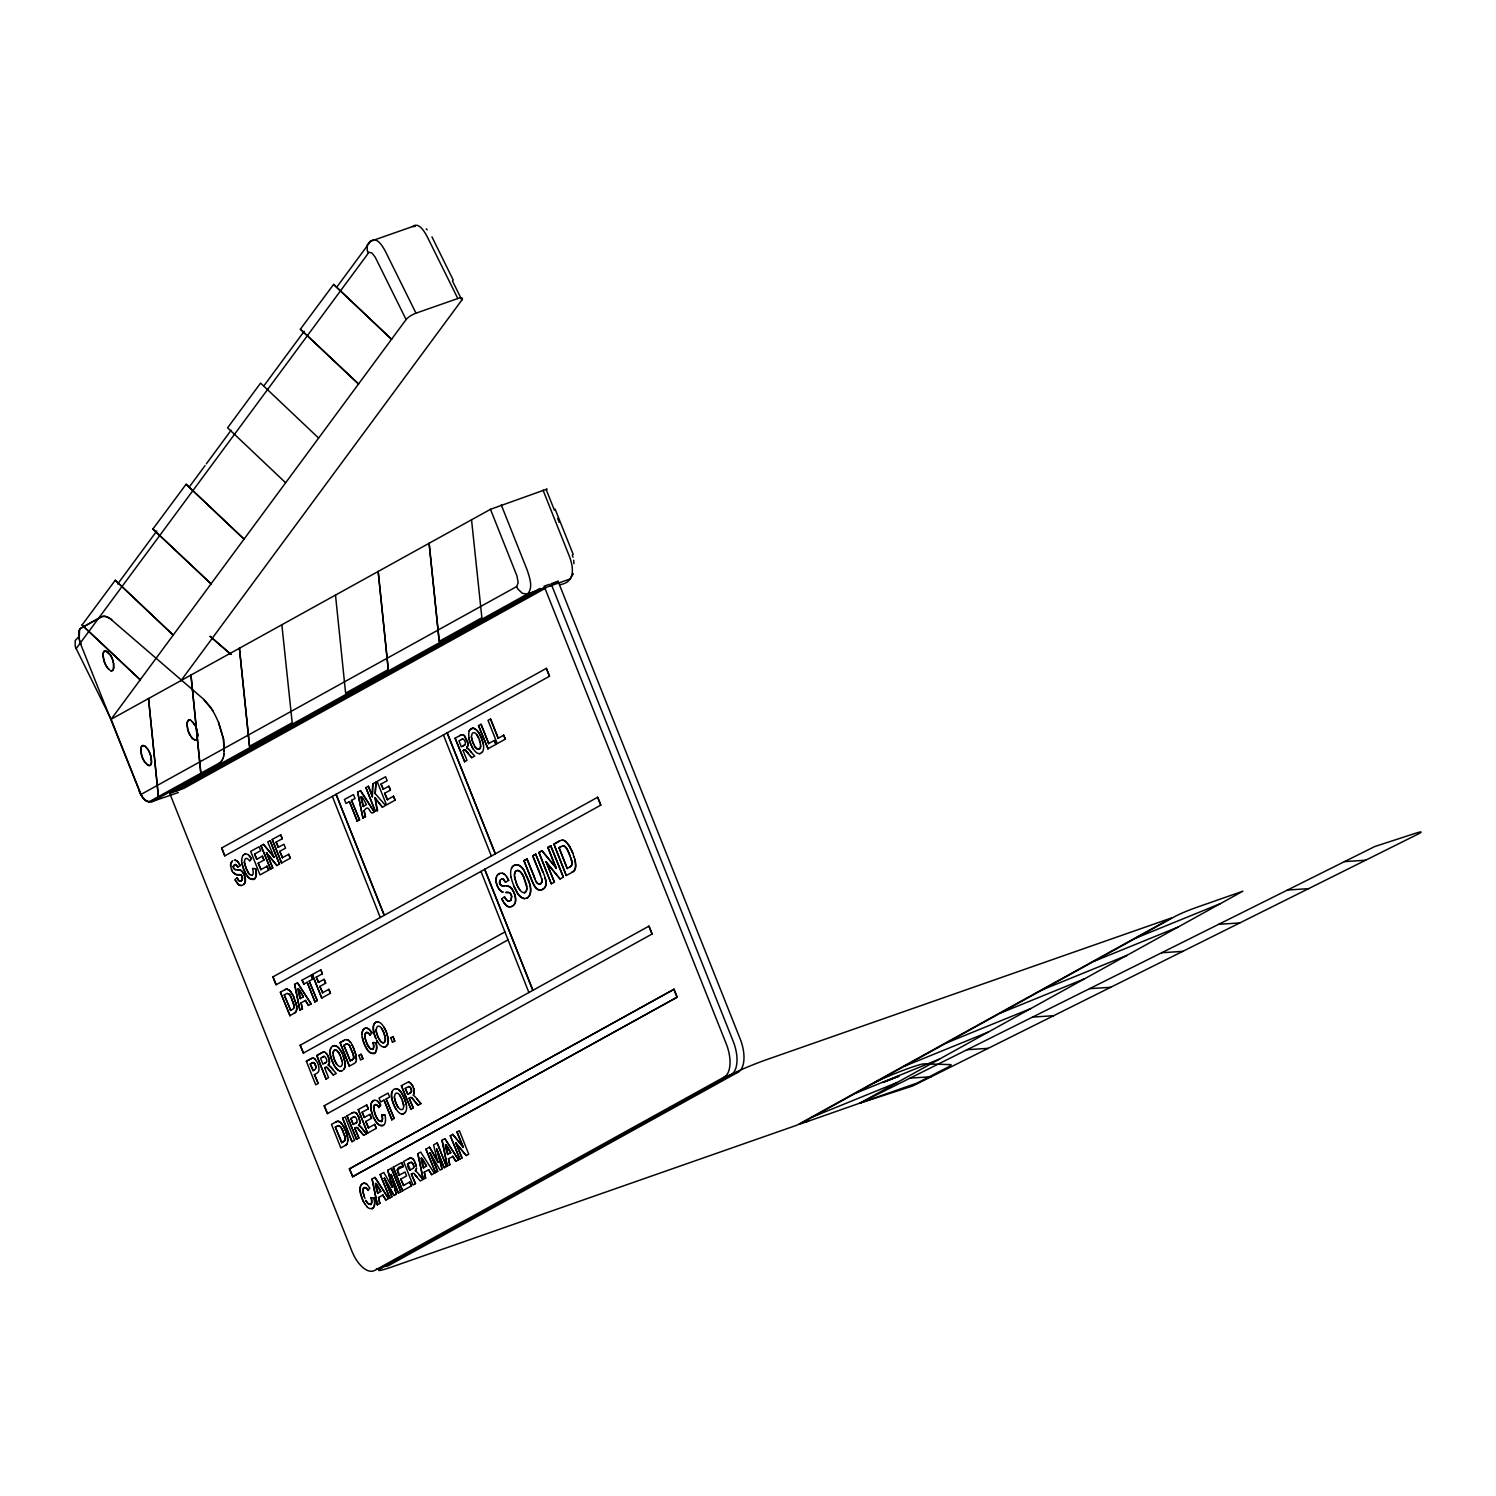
<?xml version="1.0" encoding="UTF-8"?>
<svg xmlns="http://www.w3.org/2000/svg" width="1496" height="1496" viewBox="0 0 1496 1496"><rect width="100%" height="100%" fill="white"/><g stroke="black" fill="none" stroke-linecap="round" stroke-linejoin="round"><path stroke-width="1.5" d="M359.732 1122.168L359.732 1119.812M468.061 744.223L467.089 747.271M345.052 1139.073L345.221 1137.951M296.657 1008.491L296.657 1005.462M347.97 1140.345L347.708 1141.205A9.257 4.6 70.7 0 1 346.941 1143.785M102.962 655.323L103.28 653.64M113.752 667.104L113.266 661.419A13.034 6.47 70.7 0 0 111.115 656.033L108.254 652.406M186.85 724.569L187.711 721.091M187.094 723.653L187.58 729.337A13.034 6.47 70.7 0 0 189.73 734.723L191.488 737.061M197.902 735.415L197.005 739.211A6.882 3.422 70.7 0 1 195.639 739.978L194.985 740.034M224.288 751.291L223.39 739.155L218.435 722.418A42.804 21.281 70.7 0 0 212.638 710.675L211.703 709.16M242.296 878.807L242.483 877.778A2.73 1.365 70.7 0 0 242.371 877.161A2.88 1.421 70.7 0 0 242.071 876.319L241.978 876.132A2.169 1.085 70.7 0 0 241.249 875.141L240.613 874.973M347.726 1140.962L347.558 1136.661M329.644 1061.823L329.214 1063.394M372.766 783.811L372.28 796.639L372.766 783.811L376.001 782.071L375.178 793.609L385.575 805.484L382.396 807.204L374.972 797.892L382.396 807.204M414.317 1092.005L413.887 1093.557M293.945 1007.219L293.197 1002.17M294.17 1007.126L293.814 1004.19M571.883 863.903L572.108 862.93L571.846 864.333M375.197 797.817C378.544 816.311 377.721 814.815 374.972 797.892M375.178 793.609L376.001 782.071M233.32 867.699L233.488 866.427M499.477 882.023L500.281 880.115M296.881 1008.678L296.863 1008.94A9.257 4.6 70.7 0 1 296.096 1011.502M356.216 1059.486L355.992 1054.587M573.922 563.693L573.735 560.233M353.542 1057.579L353.598 1055.503M78.858 631.966L79.475 640.531A17.335 8.621 70.7 0 0 80.709 644.234L139.483 791.234A17.335 8.621 70.7 0 0 141.11 794.731L142.419 796.938M102.981 654.5L103.579 652.368M140.998 748.43L141.409 754.882A13.034 6.47 70.7 0 0 143.56 760.267L144.271 761.034M151.395 762.661L150.759 756.284A13.034 6.47 70.7 0 0 148.609 750.899M224.045 753.853L223.615 739.08L218.659 722.344M242.259 879.124L242.52 878.096M353.524 1057.672L353.767 1056.7M359.676 1122.935L359.938 1121.252M414.037 1092.847L414.018 1089.443M416.543 1168.301L416.131 1169.348M233.226 866.689L233.881 865.417M329.326 1062.927L329.344 1059.262M467.743 745.588L468.042 743.662M416.505 1168.544L415.981 1169.778M113.902 667.796L113.135 669.647M141.129 747.738L140.718 751.011M186.944 722.961L187.972 720.679A6.882 3.422 70.7 0 1 189.338 719.931M223.615 756.135L224.269 753.778M573.361 573.753L569.995 579.027L526.891 594.099L522.272 593.276L518.009 589.162A12.997 11.239 61 0 1 516.662 586.563L518.158 582.823L516.999 576.035L490.482 509.313L547.087 489.024L546.283 489.79L554.418 510.211M359.863 1123.085L359.395 1124.076M414.224 1093.015L413.738 1093.987M571.996 864.669L571.135 866.109M230.964 863.36L230.87 863.734A6.508 3.235 70.7 0 0 230.777 865.829L230.833 866.296A6.676 3.329 70.7 0 0 231.656 869.494A7.33 3.647 70.7 0 0 232.254 870.803M499.832 881.069L499.701 881.929A2.431 1.216 70.7 0 0 499.888 883.126M244.989 882.116L245.082 881.724A7.031 3.497 70.7 0 0 245.194 879.424L245.064 878.395A7.405 3.684 70.7 0 0 244.222 875.347L243.998 874.805M512.904 890.681L514.362 893.243A9.874 4.899 70.7 0 1 515.503 897.301L515.671 898.666A9.369 4.656 70.7 0 1 515.54 901.733L515.017 902.855M359.825 1123.328L358.853 1125.048M467.911 745.737L467.294 746.897M78.802 631.125L79.924 629.031M103.168 653.041L104.084 651.452A6.882 3.422 70.7 0 1 105.431 650.704L107.918 651.807M113.359 669.161L113.715 663.383M140.904 747.832L141.54 746.654M151.507 763.259L150.834 764.774A6.882 3.422 70.7 0 1 149.469 765.522L147.3 764.924M223.016 758.117L223.839 756.06M242.427 879.349L241.698 880.433M496.541 876.88L496.186 878.376A8.583 4.264 70.7 0 0 496.148 880.658L496.074 881.967A8.826 4.395 70.7 0 0 497.083 885.613A9.78 4.862 70.7 0 0 497.888 887.371A8.621 4.282 70.7 0 0 499.29 889.559L501.197 891.149M244.876 882.509L245.325 881.649A7.031 3.497 70.7 0 0 245.419 879.33L245.288 878.32A7.405 3.684 70.7 0 0 244.446 875.272L242.296 871.869A7.05 3.497 70.7 0 0 240.407 870.279M233.32 866.221L235.34 864.501M230.833 863.08L232.46 861.023M416.225 1169.704L415.458 1170.751L416.131 1169.909M511.183 899.47L511.52 896.665A3.647 1.814 70.7 0 0 511.351 895.824A3.833 1.907 70.7 0 0 510.959 894.72L510.847 894.477A2.899 1.44 70.7 0 0 509.874 893.149L509.145 892.57A10.322 5.143 70.7 0 0 508.49 892.458L506.994 892.495M79.569 629.592L79.157 639.222M141.073 747.233L141.802 746.242A6.882 3.422 70.7 0 1 143.167 745.494M222.268 759.8L223.241 758.042M499.72 880.807L500.505 879.835M496.915 876.002L495.961 878.451A8.583 4.264 70.7 0 0 495.924 880.733L495.98 881.35M413.887 1094.118L413.083 1095.128A17.971 8.939 70.7 0 1 417.085 1098.999L417.534 1099.523M244.97 882.771L244.147 883.818M515.054 903.247L514.044 904.613M242.24 879.891L241.492 880.62A9.78 4.862 70.7 0 1 240.763 881.088L239.491 881.088M510.996 899.788L511.763 896.59A3.833 1.907 70.7 0 0 511.202 894.627L511.09 894.384A2.899 1.44 70.7 0 0 510.117 893.075L508.921 892.663A10.322 5.143 70.7 0 0 508.247 892.532L507.387 892.495M244.802 883.126L243.904 884.099M514.83 903.696L513.708 904.986M466.92 747.701L467.425 747.009M529.06 896.104L529.304 895.693A14.474 7.2 70.7 0 0 530.22 886.436L528.948 880.49M103.579 651.938L103.841 651.527A6.882 3.422 70.7 0 1 105.206 650.779L110.629 655.173M113.378 669.572L112.873 670.058A6.882 3.422 70.7 0 1 111.508 670.825M196.78 739.305L197.865 734.517M221.389 761.165L222.493 759.725M560.757 846.792L558.943 847.746L567.246 868.578L571.547 865.754M467.313 747.196L466.827 747.626A17.971 8.939 70.7 0 1 470.829 751.497L471.521 752.282M571.192 866.034L569.49 867.343M244.503 863.66L244.54 861.864A5.872 2.917 70.7 0 1 246.167 858.405A5.872 2.917 70.7 0 1 249.664 861.135L251.515 858.798A10.379 5.161 70.7 0 0 248.654 855.02A10.042 4.993 70.7 0 0 245.344 854.048L244.334 854.366M364.893 1037.738L364.912 1035.662A5.872 2.917 70.7 0 1 366.539 1032.502A5.872 2.917 70.7 0 1 370.036 1035.232L371.887 1032.895A10.379 5.161 70.7 0 0 369.045 1029.117A10.042 4.993 70.7 0 0 365.735 1028.145L364.968 1028.35A15.39 7.648 70.7 0 0 364.126 1028.874L363.416 1029.398M380.657 1105.077L378.731 1107.508L380.657 1105.077A10.379 5.161 70.7 0 0 377.796 1101.299M482.105 752.114L482.554 751.759A10.958 5.442 70.7 0 0 483.32 743.923L483.04 742.708M343.687 1069.453L344.117 1069.098A10.958 5.442 70.7 0 0 344.884 1061.262M405.266 1112.239L404.35 1113.248A16.998 8.452 70.7 0 1 403.378 1113.828L402.218 1114.109M82.037 625.029L140.213 679.801L82.037 625.029L115.267 580.242L173.199 635.108L115.267 580.242M152.873 529.042L211.048 583.833L152.873 529.042L186.102 484.255L244.035 539.121L186.102 484.255M285.53 482.666L227.598 427.8L260.584 383.107L318.517 437.973M300.378 329.195L358.535 383.986L300.378 329.195L333.608 284.408L391.541 339.274L333.608 284.408M117.698 583.964L156.818 530.949M189.412 486.798L205.064 465.593M206.355 463.816L231.132 430.25M263.726 386.08L304.156 331.327M336.75 287.157L370.653 241.211C377.086 236.05 383.032 246.915 385.594 251.758L415.981 313.169L457.813 298.527A8.565 2.375 -28.9 0 1 461.853 300.041L180.736 680.961M490.482 509.313L111.097 719.258L76.165 648.61L369.045 252.207L372.036 253.086L375.29 257.312L406.089 319.564L111.097 719.258L141.017 794.432A12.997 11.239 61 0 0 142.363 797.031L145.823 800.64L150.554 802.08L178.323 792.543M511.239 899.713L510.772 900.087A13.053 6.489 70.7 0 1 509.762 900.891L507.836 900.966M368.24 252.861A12.828 10.809 44.2 0 1 367.249 250.243L367.287 244.82L370.054 241.473L412.503 226.569C418.88 221.352 424.92 232.348 427.426 237.116L457.813 298.527M328.409 1064.965L329.12 1064.142L328.409 1064.965A17.971 8.939 70.7 0 1 332.411 1068.836L332.636 1069.079M497.177 875.31L498.374 874.244M482.348 752.039L481.114 753.049A16.998 8.452 70.7 0 1 480.197 753.498L479.562 753.666M387.053 1045.517L385.818 1046.527A16.998 8.452 70.7 0 1 384.902 1046.976M528.481 896.833L529.547 895.618A14.474 7.2 70.7 0 0 530.444 886.361L530.145 884.772M464.732 744.765L464.583 744.915A33.267 16.55 70.7 0 1 463.61 745.644L461.348 746.878L458.954 740.875L462.133 739.211A13.483 6.713 70.7 0 1 462.601 739.005A3.179 1.59 70.7 0 1 464.789 741.006A3.179 1.59 70.7 0 1 465.144 744.522M326.371 1062.048L326.072 1062.347A33.267 16.55 70.7 0 1 324.95 1063.076L322.93 1064.217L320.537 1058.233L322.519 1057.186M356.871 1122.281L356.721 1122.43A33.267 16.55 70.7 0 1 355.506 1123.234L353.243 1124.468L350.868 1118.466L353.168 1117.25M411.157 1092.267L410.746 1092.51A33.267 16.55 70.7 0 1 409.624 1093.239L409.642 1093.258M411.232 1092.192L411.288 1092.117A3.179 1.59 70.7 0 0 411.045 1088.508A3.179 1.59 70.7 0 0 408.876 1086.582L408.614 1086.601A3.179 1.59 70.7 0 1 410.82 1088.602A3.179 1.59 70.7 0 1 411.176 1092.117L410.914 1092.361M409.848 1170.171L411.924 1169.068A33.267 16.55 70.7 0 0 412.99 1168.301L413.532 1167.909A3.179 1.59 70.7 0 0 413.064 1164.374A3.179 1.59 70.7 0 0 410.876 1162.448L411.101 1162.317A13.483 6.713 70.7 0 0 410.633 1162.504C402.312 1163.234 415.215 1178.287 407.697 1164.094M220.398 762.212L221.614 761.071M243.044 855.319L243.755 854.777A15.39 7.648 70.7 0 1 244.559 854.272L245.082 854.085M363.883 1029.08L363.191 1029.659A10.846 5.386 70.7 0 0 361.939 1034.447A11.033 5.498 70.7 0 0 362.2 1037.233L362.743 1039.72M232.198 861.247L230.646 863.809A6.508 3.235 70.7 0 0 230.552 865.922L230.59 866.371M497.476 874.954L498.748 873.982M511.015 900.012L510.51 900.349A13.053 6.489 70.7 0 1 509.519 900.966M386.342 1046.097L387.258 1045.237A10.958 5.442 70.7 0 0 388.025 1037.401L387.894 1036.803M516.083 871.083L515.653 871.327A8.49 4.226 70.7 0 0 514.381 875.179A8.153 4.058 70.7 0 0 514.437 876.506M464.807 744.84L464.489 744.989A33.267 16.55 70.7 0 1 463.367 745.737M528.406 897.076L527.06 897.955M243.867 884.286L243.568 884.529A20.626 10.248 70.7 0 1 242.371 885.221L241.623 885.464M513.577 905.248L512.96 905.66A27.489 13.67 70.7 0 1 511.37 906.576M237.415 883.295L234.891 879.555L237.097 877.834L237.901 879.255M503.741 902.182L501.702 898.909L504.563 896.665L505.293 897.974M516.288 870.934L515.84 871.158A8.49 4.226 70.7 0 0 514.605 875.104M528.051 897.357L526.648 898.161M386.323 1046.246L386.043 1046.433A16.998 8.452 70.7 0 1 385.127 1046.901L383.631 1047.181M404.07 1113.435L405.51 1112.164A10.958 5.442 70.7 0 0 406.276 1104.329L406.145 1103.711M80.073 628.694L101.204 616.988M219.332 762.96L220.641 762.119M236.349 864.969L237.789 867.063L240.183 865.604L238.687 862.781A7.181 3.572 70.7 0 0 237.415 861.285L235.788 860.443M504.171 880.022L505.573 882.266L508.677 880.359L506.976 877.498M234.199 864.969L235.564 864.482M500.786 879.461L501.945 878.937M498.523 874.057L499.851 873.402M804.306 1121.589L803.053 1122.467L808.607 1121.102M324.576 1063.301L325.193 1063.002A33.267 16.55 70.7 0 0 326.296 1062.272L326.614 1061.954A3.179 1.59 70.7 0 0 326.147 1058.42A3.179 1.59 70.7 0 0 323.959 1056.494A13.483 6.713 70.7 0 0 323.473 1056.643L322.276 1057.261L323.716 1056.55A13.483 6.713 70.7 0 1 324.183 1056.363L323.94 1056.438M354.889 1123.552L355.319 1123.365A33.267 16.55 70.7 0 0 356.385 1122.598L356.703 1122.281A3.179 1.59 70.7 0 0 356.459 1118.671A3.179 1.59 70.7 0 0 354.272 1116.745A13.483 6.713 70.7 0 0 353.804 1116.895L352.607 1117.512M409.25 1093.464L409.867 1093.183A33.267 16.55 70.7 0 0 410.989 1092.435M80.504 628.395L100.98 617.081A23.712 11.781 70.7 0 1 106.683 616.913L108.367 617.455M141.017 794.432L516.662 586.563M219.557 762.885L148.964 801.837M249.514 746.298L239.416 648.198L249.514 746.298L292.188 722.736L281.846 624.73M335.497 595.034L345.613 693.134L388.268 669.572L378.17 571.472L388.268 669.572M439.207 641.335L429.109 543.235L439.207 641.335L481.88 617.773L471.539 519.748M151.881 801.8L527.546 593.931C533.511 587.61 529.528 577.381 527.228 570.163L501.216 504.807M376.468 1268.645A28.387 14.119 70.7 0 0 381.761 1267.954L731.189 1074.577A28.387 14.119 70.7 0 0 733.208 1041.366L551.089 583.721L558.064 581.29L740.183 1038.935A28.387 14.119 70.7 0 1 738.164 1072.146L724.214 1077.027L374.785 1270.385A28.387 14.119 70.7 0 1 351.841 1250.993L169.721 793.348L540.037 588.414M176.678 790.898L544.993 587.105M545.853 588.04L183.653 788.467L169.721 793.348M549.93 585.796L558.064 581.29M559.598 584.693C576.222 582.655 573.342 566.086 569.06 555.521L543.048 490.146M221.651 847.989L546.377 668.357L549.5 676.248L224.793 855.88L221.651 847.989L224.793 855.88M268.719 870.148L266.924 866.278L268.719 870.148L260.024 874.898L250.674 851.374L259.145 846.736L260.715 850.682L254.526 854.066L256.844 859.246L254.526 854.066M260.996 845.67L270.589 869.101L260.996 845.67L263.483 844.342L274.086 857.264L263.483 844.342M274.086 857.264L267.728 841.949L270.103 840.677L279.471 864.202L276.91 865.548L266.475 852.832L276.91 865.548M272.235 839.443L281.585 862.968L272.235 839.443L280.706 834.805L282.276 838.751L276.087 842.117L278.406 847.297L276.087 842.117M349.466 801.576L357.264 821.154L349.466 801.576L345.969 803.446L344.398 799.5L353.449 794.563L355.019 798.49L351.523 800.379L359.545 819.883L351.523 800.379M357.656 792.169L362.911 817.975L357.656 792.169L360.517 790.636L374.168 811.786C369.344 817.19 369.867 802.249 364.108 810.72L365.361 816.61L364.108 810.72M365.903 787.607L375.253 811.131L365.903 787.607L368.409 786.26L372.523 796.564M395.187 800.154L393.373 796.302L395.187 800.154L386.492 804.923L377.123 781.398L385.613 776.761L387.184 780.706L380.994 784.072L383.313 789.252L380.994 784.072M455.102 738.201L464.695 761.651L455.102 738.201L460.057 735.508A28.405 14.119 70.7 0 1 461.984 734.704L461.759 734.817M478.514 725.597L487.995 748.748L478.514 725.597L481.039 724.251L488.706 743.549L481.039 724.251M505.405 739.118L503.591 735.265L505.405 739.118L497.27 743.587L488.014 720.343L490.538 718.996L498.205 738.295L490.538 718.996M256.62 859.321L262.398 856.161L263.969 860.106L258.191 863.267L260.977 869.606L258.191 863.267M278.181 847.39L283.959 844.23L285.53 848.176L279.752 851.336L282.538 857.676L279.752 851.336M383.088 789.346L388.866 786.185L390.437 790.131L384.659 793.291L387.445 799.631L384.659 793.291M363.191 806.4L366.389 804.68C353.804 779.042 368.783 825.624 361.153 796.844M260.753 869.7L267.148 866.203M282.314 857.769L288.709 854.272L290.28 858.218L281.585 862.968M387.202 799.706L393.616 796.209M488.481 743.624L494.335 740.445L495.905 744.391L487.771 748.841M497.981 738.37L503.834 735.172M270.365 869.195L272.74 867.923L266.699 852.757M357.02 821.229L359.545 819.883M362.911 817.975L365.604 816.535M375.253 811.131L377.777 809.785M464.471 761.726L466.995 760.379L463.087 750.599M467.911 753.18L471.764 757.687L474.681 756.116L470.604 751.553A17.971 8.939 70.7 0 0 466.509 747.626M272.945 976.869L597.652 797.237L600.794 805.129L276.087 984.761L272.945 976.869L276.087 984.761M280.388 992.185L289.981 1015.634L280.388 992.185L284.745 989.828A19.429 9.668 70.7 0 1 287.026 989.024M294.619 984.312L299.873 1010.118L294.619 984.312L297.48 982.779L311.131 1003.928L308.457 1005.368L305.371 1000.487L308.457 1005.368M302.099 980.179L303.894 984.05L302.099 980.179L311.131 975.224L312.701 979.169L309.204 981.058L317.227 1000.562L309.204 981.058M312.346 974.494L321.715 998.019L312.346 974.494L320.836 969.857L322.407 973.803L316.217 977.187L318.536 982.367L316.217 977.187M533.979 885.314L533.81 884.978A48.321 24.011 70.7 0 1 530.556 877.479L523.843 860.742L527.134 858.966L534.147 876.581M540.654 875.422L532.632 855.88L535.68 854.197L543.011 871.981A65.955 32.781 70.7 0 1 544.694 876.432L544.993 878.152M542.057 850.719L539.046 852.365L551.295 883.818L538.822 852.458L542.057 850.719L556.194 867.942L541.814 850.794M555.97 868.017L547.779 847.484L550.883 845.82L563.375 877.198L560.046 878.975L546.115 862.014L560.046 878.975M559.523 841.051L554.025 844.081L566.273 875.534L553.8 844.174L559.298 841.126M523.843 860.742L527.134 858.966M532.632 855.88L535.905 854.104M547.779 847.484L550.883 845.82M284.24 994.877L290.71 1010.417L284.24 994.877L286.129 993.886A19.074 9.481 70.7 0 1 287.419 993.381L287.774 993.55M303.669 984.125L307.148 982.236L314.945 1001.815L307.148 982.236M558.943 847.746L561.374 846.456A29.415 14.623 70.7 0 1 562.907 845.838M318.311 982.442L324.09 979.3L325.661 983.227L319.882 986.388L322.669 992.727L319.882 986.388M300.154 998.543L303.351 996.822C290.635 971.241 305.558 1017.766 298.34 988.893M301.07 1002.862L302.323 1008.753L301.07 1002.862L305.595 1000.394M290.467 1010.511L292.393 1009.482M322.425 992.82L328.839 989.323L330.41 993.269L321.715 998.019M289.757 1015.709L294.226 1013.278A16.063 7.985 70.7 0 0 296.152 1011.614M299.873 1010.118L302.547 1008.678M314.702 1001.909L317.227 1000.562M551.295 883.818L554.399 882.154L546.358 861.92M566.273 875.534L572.164 872.318M300.154 1045.255L303.52 1053.072L300.154 1045.255L504.825 932.008M303.295 1053.147L507.967 939.899M318.237 1083.441L314.459 1074.614L318.237 1083.441L315.712 1084.787L306.362 1061.262L310.439 1059.056M325.006 1052.23L323.51 1052.137A28.405 14.119 70.7 0 0 321.64 1052.885L316.909 1055.465L326.053 1079.065L316.685 1055.54L321.397 1052.941A28.405 14.119 70.7 0 1 323.342 1052.137L324.744 1052.118M344.342 1040.3L340.209 1042.581L349.335 1066.18L339.985 1042.656L344.099 1040.375A19.429 9.668 70.7 0 1 346.38 1039.57M310.214 1063.937L313.113 1070.575L310.214 1063.937L311.523 1063.263M343.837 1045.33L350.288 1060.888L343.837 1045.33L345.576 1044.432A19.074 9.481 70.7 0 1 346.791 1043.946L346.979 1043.965M312.888 1070.668L314.347 1069.902M314.459 1074.614L316.142 1073.717A29.92 14.867 70.7 0 0 318.124 1072.239L318.33 1072.108A7.854 3.908 70.7 0 0 315.469 1059.804M358.703 1055.484L361.078 1054.213L362.892 1058.738L360.499 1060.01L358.928 1055.391M390.606 1037.831L392.981 1036.56L394.776 1041.085L392.401 1042.357L390.83 1037.738M350.064 1060.963L351.971 1059.953M326.053 1079.065L328.559 1077.718L324.669 1067.938M329.494 1070.519L333.346 1075.026L336.263 1073.474L332.636 1069.434M349.335 1066.18L353.823 1063.75A16.063 7.985 70.7 0 0 355.749 1062.067M324.221 1105.75L648.946 926.118L652.088 934.009L327.362 1113.641L324.221 1105.75L327.605 1113.566M347.24 1143.804A16.063 7.985 70.7 0 1 345.277 1145.412L340.845 1147.918L331.476 1124.394L335.833 1122.019A19.429 9.668 70.7 0 1 338.115 1121.233L339.218 1121.57L338.059 1121.402M342.64 1118.204L345.165 1116.858L354.515 1140.382L351.99 1141.728L342.64 1118.204L351.99 1141.728M346.997 1115.792L356.59 1139.241L346.997 1115.792L351.953 1113.099A28.405 14.119 70.7 0 1 353.898 1112.295L353.673 1112.407A28.405 14.119 70.7 0 0 351.728 1113.211M358.236 1109.583L367.605 1133.108L358.236 1109.583L366.726 1104.927L368.296 1108.873L362.088 1112.257L364.426 1117.437L362.088 1112.257M384.098 1100.121L391.896 1119.719L384.098 1100.121L380.601 1102.01L379.03 1098.064L388.081 1093.109L389.652 1097.054L386.155 1098.943L394.177 1118.447L386.155 1098.943M401.358 1085.722L410.951 1109.153L401.358 1085.722L406.314 1083.029A28.405 14.119 70.7 0 1 408.258 1082.225L410.222 1082.711M335.328 1127.068L341.78 1142.626L335.328 1127.068L337.067 1126.17A19.074 9.481 70.7 0 1 338.283 1125.665L339.555 1125.852M405.229 1088.396L407.828 1094.305L405.229 1088.396L408.296 1086.769A13.483 6.713 70.7 0 1 408.857 1086.526M364.183 1117.512L369.961 1114.37L371.532 1118.316L365.753 1121.458L368.558 1127.816L365.753 1121.458M407.604 1094.38L409.493 1093.389M341.556 1142.701L343.482 1141.691M368.315 1127.89L374.729 1124.394L376.281 1128.339L367.605 1133.108M356.366 1139.316L358.89 1137.97L354.758 1128.264L358.89 1137.97M359.358 1130.265L363.678 1135.277L366.576 1133.706L362.5 1129.143A17.971 8.939 70.7 0 0 358.423 1125.216M391.653 1119.793L394.177 1118.447M410.727 1109.247L413.251 1107.9L409.119 1098.176L413.251 1107.9M413.943 1100.439L418.02 1105.207L420.937 1103.637L416.86 1099.074M349.353 1168.881L674.06 989.249L677.202 997.14L352.719 1176.679L349.353 1168.881L674.06 989.249M352.495 1176.772L677.202 997.14M372.074 1178.942L377.329 1204.748L372.074 1178.942L374.935 1177.408L388.586 1198.558L385.912 1199.998L382.808 1195.117L385.912 1199.998M380.171 1174.472L389.764 1197.903L380.171 1174.472L383.817 1172.49L392.307 1187.375L387.801 1170.246L391.428 1168.283L400.778 1191.807L398.404 1193.079L390.998 1174.584L398.404 1193.079M393.28 1167.217L402.63 1190.741L393.28 1167.217L401.751 1162.56L403.322 1166.506C390.363 1165.534 404.051 1184.308 397.356 1169.816M415.477 1183.673L411.363 1173.967L415.477 1183.673L412.971 1185.019L403.602 1161.494L408.558 1158.802M415.252 1170.826A17.971 8.939 70.7 0 1 419.329 1174.79L423.181 1179.428L417.833 1153.622L420.694 1152.088L434.345 1173.238L431.671 1174.678L428.585 1169.797L431.671 1174.678M425.93 1149.152L435.523 1172.583L425.93 1149.152L429.576 1147.17L438.066 1162.055L429.576 1147.17M444.162 1167.759L436.757 1149.265L444.162 1167.759L446.537 1166.487L437.187 1142.963L433.56 1144.926L437.823 1162.149M442.031 1140.233L447.285 1166.038L442.031 1140.233L444.892 1138.699L458.543 1159.849L455.869 1161.289L452.783 1156.408L455.869 1161.289M450.259 1135.688L459.852 1159.12L450.259 1135.688L452.746 1134.361L463.349 1147.282L452.746 1134.361M463.124 1147.357L456.991 1131.948L459.366 1130.696L468.734 1154.22L466.191 1155.567L455.738 1142.851L466.191 1155.567M397.132 1169.891L403.322 1166.506M407.454 1164.187L409.904 1162.878M399.226 1175.164L405.005 1172.004L406.575 1175.95L400.797 1179.11L403.583 1185.449L400.797 1179.11M377.59 1193.191L380.788 1191.471C368.091 1165.87 382.995 1212.396 375.795 1183.542M423.368 1167.871L426.547 1166.132C413.85 1140.55 428.772 1187.076 421.554 1158.203M447.547 1154.463L450.745 1152.743C438.048 1127.161 452.951 1173.687 445.752 1144.814M378.525 1197.492L379.778 1203.382L378.525 1197.492L383.051 1195.024M424.284 1172.172L425.537 1178.063L424.284 1172.172L428.81 1169.704M448.482 1158.783L449.735 1164.673L448.482 1158.783L453.008 1156.315M403.359 1185.524L409.754 1182.027L411.325 1185.973L402.63 1190.741M377.329 1204.748L380.003 1203.308M389.521 1197.997L391.915 1196.725L384.341 1178.268L391.915 1196.725M384.341 1178.268L394.009 1195.51L396.272 1194.313L391.241 1174.51M425.762 1177.988L420.264 1180.98L415.383 1175.314M435.299 1172.677L437.674 1171.405L430.1 1152.948L437.674 1171.405M437 1149.171L442.031 1168.993L440.011 1170.115L430.1 1152.948M447.285 1166.038L449.959 1164.599M459.627 1159.213L462.002 1157.941L455.962 1142.757M738.164 1072.146L388.736 1265.504A28.387 14.119 70.7 0 1 383.444 1266.214M859.751 1103.207L1374.712 846.549L1415.44 833.291A17.036 1.253 -21.7 0 1 1417.591 834.319L912.71 1085.965L859.751 1103.207L1242.896 891.186L1196.407 907.455A17.036 1.253 -21.7 0 0 1174.958 916.487L799.313 1124.356L916.955 1083.104L947.978 1067.153A28.387 2.076 -21.7 0 0 950.596 1064.61L923.986 1063.88A28.387 2.076 -21.7 0 0 910.596 1067.639L909.923 1067.882A28.387 2.076 -21.7 0 0 874.188 1082.917M344.847 1044.769L345.726 1044.358A19.074 9.481 70.7 0 1 347.016 1043.853L349.372 1045.33M312.963 1062.609C308.625 1063.787 316.909 1062.123 312.608 1062.702M353.355 1117.101L354.028 1116.801A13.483 6.713 70.7 0 1 354.496 1116.596L354.272 1116.689M310.457 1059L310.925 1058.794A43.721 21.729 70.7 0 1 312.253 1058.214L312.776 1058.139A6.807 3.385 70.7 0 1 315.282 1059.561M311.729 1063.114L313.281 1062.609M461.572 739.454L461.927 739.305A13.483 6.713 70.7 0 1 462.358 739.099L462.601 739.024M498.935 873.814L500.524 873.178M78.577 636.959L75.193 640.569L75.174 645.991A12.828 10.809 44.2 0 0 76.165 648.61M149.675 801.557L148.441 801.912M364.706 1028.444L365.491 1028.201A10.042 4.993 70.7 0 1 368.801 1029.248A10.379 5.161 70.7 0 1 371.625 1033.007L371.887 1032.895M1136.268 937.899L1220.418 903.621M1093.838 961.367L1177.988 927.109M1042.675 989.679L1126.825 955.42M1000.244 1013.166L1084.394 978.889M946.575 1042.862L1030.725 1008.585M904.145 1066.349L988.295 1032.072M855.469 1093.277L939.619 1059M813.039 1116.764L897.189 1082.487M471.371 728.683L473.166 728.272M376.618 1021.955L376.076 1022.161A13.894 6.9 70.7 0 0 373.682 1024.648A11.014 5.479 70.7 0 0 373.533 1031.286M332.954 1046.022L334.431 1045.629A11.014 5.479 70.7 0 1 340.153 1050.024L340.695 1050.435M253.609 879.012L253.105 879.218A10.996 5.46 70.7 0 1 248.953 877.722A11.313 5.629 70.7 0 1 246.354 874.487L245.213 872.972M374 1053.109L373.476 1053.296A10.996 5.46 70.7 0 1 369.325 1051.8A11.313 5.629 70.7 0 1 366.744 1048.584L364.725 1045.237M382.752 1125.291L382.228 1125.478A10.996 5.46 70.7 0 1 378.077 1123.982A11.313 5.629 70.7 0 1 375.496 1120.766L373.196 1116.745A22.702 11.295 70.7 0 1 372.373 1114.613L371.737 1111.827M549.35 584.338L544.114 586.17L726.233 1043.815A28.387 14.119 70.7 0 1 724.214 1077.027M546.377 668.357L549.5 676.248M443.433 734.947L491.343 856.03M332.355 796.414L380.264 917.478M494.335 740.445L495.905 744.391M368.409 786.26L372.28 796.639M360.517 790.636L374.168 811.786M388.866 786.185L390.437 790.131M471.764 757.687L466.696 751.815A23.282 11.575 70.7 0 0 465.78 750.824M280.706 834.805L282.276 838.751M270.103 840.677L279.471 864.202M262.398 856.161L263.969 860.106M240.183 865.604L238.462 862.874A7.181 3.572 70.7 0 0 237.191 861.359L236.723 860.985M237.789 867.063L235.957 864.707M288.709 854.272L290.28 858.218M252.805 868.428L255.311 868.783M237.097 877.834L238.425 879.966M272.74 867.923L266.475 852.832M597.652 797.237L600.794 805.129M480.983 871.42L528.892 992.503M508.677 880.359L507.986 879.368M505.573 882.266L502.843 879.012M567.246 868.578L559.167 847.652M501.702 898.909L503.124 901.172M563.375 877.198L550.659 845.913M554.399 882.154L546.115 862.014M320.836 969.857L322.407 973.803M311.131 975.224L312.701 979.169M297.48 982.779L311.131 1003.928M324.09 979.3L325.661 983.227M303.351 996.822L298.097 988.987M328.839 989.323L330.41 993.269M648.946 926.118L652.088 934.009M306.362 1061.262L310.682 1058.925A43.721 21.729 70.7 0 1 312.01 1058.289L312.402 1058.158M372.897 1049.407A6.657 3.31 70.7 0 0 373.121 1042.544L373.177 1042.525M392.981 1036.56L394.776 1041.085M375.683 1042.862L375.907 1042.787A11.501 5.722 70.7 0 1 373.925 1053.652M361.078 1054.213L362.892 1058.738M333.346 1075.026L328.279 1069.154A23.282 11.575 70.7 0 0 327.362 1068.163M366.726 1104.927L368.296 1108.873M350.868 1118.466L353.243 1124.468M369.961 1114.37L371.532 1118.316M381.704 1114.782L384.678 1114.969L381.704 1114.782A6.657 3.31 70.7 0 1 381.424 1121.663M420.937 1103.637L417.534 1099.878M418.02 1105.207L412.952 1099.317A23.282 11.575 70.7 0 0 412.036 1098.326M374.729 1124.394L376.281 1128.339M366.576 1133.706L363.173 1129.966M363.678 1135.277L358.778 1129.592M456.991 1131.948L463.349 1147.282M444.892 1138.699L458.543 1159.849M437.187 1142.963L446.537 1166.487M417.833 1153.622L423.312 1179.334L419.104 1174.865M401.751 1162.56L403.097 1166.6M391.428 1168.283L400.778 1191.807M387.801 1170.246L392.307 1187.375M374.935 1177.408L388.586 1198.558M450.745 1152.743L445.509 1144.908M426.547 1166.132L421.311 1158.297M369.699 1188.105L368.24 1190.386M462.002 1157.941L455.738 1142.851M442.031 1168.993L436.757 1149.265M380.788 1191.471L375.552 1183.617M409.754 1182.027L411.325 1185.973M370.69 1204.635A6.657 3.31 70.7 0 0 370.915 1197.754L371.214 1197.66A6.657 3.31 70.7 0 1 370.915 1204.542M373.719 1198.015L373.944 1197.922A11.501 5.722 70.7 0 1 371.962 1208.787M396.272 1194.313L390.998 1174.584M394.009 1195.51L384.584 1178.194M510.678 906.8L511.595 906.501A27.489 13.67 70.7 0 0 513.184 905.585M374.224 1100.364L373.719 1100.514A15.39 7.648 70.7 0 0 372.897 1101.037L371.962 1101.841A10.846 5.386 70.7 0 0 370.709 1106.629A11.033 5.498 70.7 0 0 370.952 1109.415L371.345 1111.266M240.987 881.013L239.229 880.957A4.17 2.076 70.7 0 1 238.462 880.34M480.422 753.423L479.244 753.704A11.014 5.479 70.7 0 1 473.26 748.879L470.941 744.821A17.41 8.658 70.7 0 1 468.697 737.79M526.461 898.236L524.984 898.591M341.462 1070.949L342.004 1070.762A16.998 8.452 70.7 0 0 342.921 1070.295M472.231 728.384L471.689 728.552A13.894 6.9 70.7 0 0 469.202 731.095A11.014 5.479 70.7 0 0 469.052 737.734M376.394 1022.03L377.647 1021.843A11.014 5.479 70.7 0 1 383.275 1026.144L383.817 1026.574M253.329 879.124L252.805 879.293A10.996 5.46 70.7 0 1 248.71 877.797A11.313 5.629 70.7 0 1 246.129 874.58M382.471 1125.403L381.948 1125.553A10.996 5.46 70.7 0 1 377.852 1124.076A11.313 5.629 70.7 0 1 375.253 1120.841L373.757 1118.036M371.737 1208.357L371.214 1208.525A10.996 5.46 70.7 0 1 367.118 1207.029M412.503 226.569L415.383 226.326M501.702 879.012L502.806 878.863M384.827 1046.994L383.874 1047.107A11.014 5.479 70.7 0 1 377.964 1042.357L376.524 1040.225M341.686 1070.856L340.508 1071.061A11.014 5.479 70.7 0 1 334.599 1066.293L333.683 1064.685M403.079 1113.922L401.9 1114.109M515.952 864.763L514.474 865.23A18.681 9.294 70.7 0 0 511.37 868.372A14.68 7.293 70.7 0 0 511.071 877.404M376.693 1021.936L377.871 1021.749M408.427 1082.225L409.156 1082.225M411.4 1158.016L410.259 1158.11M509.425 900.985L508.173 901.078M341.387 1070.93L340.826 1071.043A11.014 5.479 70.7 0 1 334.842 1066.218L333.384 1064.086M312.571 1058.158L313.001 1058.065A6.807 3.385 70.7 0 1 315.525 1059.486M472.306 728.402L472.848 728.272A11.014 5.479 70.7 0 1 478.57 732.666L479.749 734.162M411.026 1158.072L410.428 1158.091A28.405 14.119 70.7 0 0 408.558 1158.839M502.002 878.956L504.133 879.648M1344.511 861.603L1365.586 860.237M1287.476 890.027L1308.57 888.661M1218.716 924.304L1239.791 922.939M1161.681 952.728L1182.756 951.363M1089.555 988.669L1110.63 987.304M1032.521 1017.093L1053.595 1015.728M967.108 1049.706L988.183 1048.341M910.073 1078.13L931.148 1076.765M338.526 1125.628L339.461 1125.796M237.041 869.793L238.201 869.718M504.807 885.838L503.367 885.931M334.206 1045.704L334.749 1045.611A11.014 5.479 70.7 0 1 340.377 1049.93M234.33 860.219L235.545 860.2M241.342 885.482L239.603 885.333A7.686 3.815 70.7 0 1 238.126 884.398L237.658 883.93M510.23 906.838L507.967 906.632A10.229 5.086 70.7 0 1 506.022 905.361L505.386 904.743M505.536 892.495L506.789 892.401M534.035 884.903L534.203 885.221A10.098 5.012 70.7 0 0 539.233 889.877L541.141 889.952A30.967 15.409 70.7 0 0 543.104 889.091M238.762 874.655L236.742 874.692M238.163 874.73L240.033 874.692A7.742 3.852 70.7 0 1 240.538 874.786M506.078 892.495L507.219 892.401M410.746 1158.054L412.746 1158.708M237.509 869.793L238.631 869.737M237.995 874.655L235.826 874.524M238.855 874.73L239.846 874.674M236.798 869.737L234.573 869.494M504.171 885.856L502.843 885.894M505.798 885.913L507.125 885.894M539.607 890.176L540.916 890.008A30.967 15.409 70.7 0 0 542.861 889.185A18.102 8.995 70.7 0 0 545.18 886.885A10.192 5.068 70.7 0 0 545.086 878.133M189.768 719.95L189.094 720.025A6.882 3.422 70.7 0 0 187.748 720.773M524.778 898.516L524.124 898.572A14.455 7.181 70.7 0 1 517.504 893.542L513.521 885.819M408.651 1082.281L410.372 1082.805M516.569 864.8L517.223 864.744A14.493 7.2 70.7 0 1 521.206 866.782A14.68 7.293 70.7 0 1 523.88 869.849L524.292 870.485M286.821 989.174L289.102 989.941M506.377 885.931L509.65 886.679A9.294 4.619 70.7 0 1 511.8 888.587L512.137 889.035M238.388 869.812L239.397 869.812M372.953 1042.6L375.907 1042.787M370.989 1197.735L373.944 1197.922M503.086 885.8L501.964 885.744M286.97 989.193L290.074 990.801M354.421 1112.37L355.73 1112.687M238.78 869.849L240.351 870.074M509.538 906.856L508.21 906.557A10.229 5.086 70.7 0 1 506.246 905.286L504.133 903.191M240.837 885.482L239.828 885.258A7.686 3.815 70.7 0 1 238.369 884.304L235.34 880.452M501.628 873.14L503.142 873.346M234.835 860.219L236.499 860.593M346.717 1039.683L348.044 1040.001M507.387 886.043L508.902 886.305M502.619 885.744L501.272 885.501A3.235 1.608 70.7 0 1 500.655 885.034M235.639 869.662L234.797 869.4A2.431 1.216 70.7 0 1 234.33 869.064L233.563 868.335M462.657 734.798L463.966 735.191M236.499 874.543L235.414 874.393M563.412 840.21L562.571 840.172A10.248 5.105 70.7 0 0 562.29 840.079M346.866 1039.72L349.185 1040.805M111.321 670.713L110.106 670.451M110.611 670.675L111.751 670.732A6.882 3.422 70.7 0 0 113.116 669.984M189.543 720.044L190.74 720.287M143.354 745.588L145.636 746.579M148.328 765.466L149.245 765.597A6.882 3.422 70.7 0 0 150.591 764.849L151.694 761.819L150.984 756.209A13.034 6.47 70.7 0 0 148.833 750.824L148.123 750.057M239.51 869.98L240.632 870.205A7.05 3.497 70.7 0 1 242.52 871.775L243.998 874.225M502.263 873.234L504.994 874.58A9.574 4.768 70.7 0 1 506.695 876.581M503.18 892.121L501.889 891.803M347.54 1044.077L348.605 1044.507M501.833 885.557L501.515 885.426A3.235 1.608 70.7 0 1 500.88 884.959L500.487 884.865A2.431 1.216 70.7 0 1 499.926 883.968A2.824 1.403 70.7 0 1 499.627 883.108M190.011 720.156L191.282 720.605M194.742 739.828L192.367 738.426M144.57 745.85L142.924 745.569A6.882 3.422 70.7 0 0 141.559 746.317M147.468 801.65L143.635 798.939M502.637 891.953L501.403 891.541M235.639 874.3L233.077 872.542A6.47 3.216 70.7 0 1 232.03 870.896A7.33 3.647 70.7 0 1 231.431 869.569M564.254 840.528L562.365 840.154A10.248 5.105 70.7 0 0 562.047 840.154A29.396 14.605 70.7 0 0 559.317 841.182M338.994 1121.645L340.845 1122.692M508.06 900.873L507.499 900.798A5.573 2.768 70.7 0 1 506.471 899.975M355.094 1112.557L356.291 1113.118M107.394 617.194L109.863 618.334M509.051 886.548L509.425 886.754A9.294 4.619 70.7 0 1 511.576 888.661L512.81 890.027M339.312 1125.927L340.864 1127.068M235.265 874.132L233.32 872.449M564.235 840.715L565.544 841.35M194.237 739.622L191.806 737.827M148.067 765.167L144.551 761.932M146.795 801.37L142.905 798.023M463.461 735.097L465.088 736.256M411.961 1158.39L413.027 1158.951M564.46 840.846L566.217 841.911M348.362 1040.188L349.671 1041.272M339.461 1121.888L340.677 1122.542M108.89 617.96L111.377 619.456M240.763 875.048L241.024 875.235A2.169 1.085 70.7 0 1 241.754 876.207L241.828 876.394A2.88 1.421 70.7 0 1 242.128 877.236A2.73 1.365 70.7 0 1 242.259 877.872M503.535 873.739L504.75 874.674M355.506 1112.781L356.852 1113.678M501.628 891.448L499.832 890.176M325.324 1052.623L326.39 1053.278M110.386 618.951L112.144 620.073M144.869 746.242L147.842 749.159M289.027 990.146L290.729 991.53M565.544 841.612L566.647 842.341M210.263 636.342L231.095 654.35M210.038 636.417L230.852 654.444M111.901 620.167L204.092 699.642L210.955 707.608M289.102 994.111L287.943 993.606L289.775 994.859M203.867 699.735L212.881 710.581M340.452 1122.617L342.621 1124.786M410.783 1083.16L412.634 1085.759M412.653 1158.895L414.392 1160.672M191.582 721.109L193.489 722.849M109.264 669.628L107.357 667.889M146.982 764.419L144.046 761.127M348.475 1044.676L349.765 1045.872M464.302 735.733L467.743 743.194M356.572 1113.379L357.525 1114.576M340.77 1122.916L343.108 1125.497M288.971 994.279L289.981 995.12M249.477 874.019L248.056 872.579M367.455 1203.139L367.642 1203.326A6.115 3.048 70.7 0 0 370.428 1204.112M410.689 1083.385L412.99 1086.451M412.933 1159.176L414.523 1160.877M340.153 1126.582L341.163 1127.46M290.018 991.063L293.291 995.588M192.143 721.633L195.022 725.261A13.034 6.47 70.7 0 1 197.154 730.665L197.622 734.611M108.703 669.123L106.31 666.337M145.972 747.196L148.366 749.964M415.196 1175.108L416.879 1176.679M426.248 228.832L427.164 229.842M249.271 873.832L247.85 872.243M506.115 899.582L506.695 899.9A5.573 2.768 70.7 0 0 507.724 900.723M359.395 1129.947L358.61 1129.405A23.282 11.575 70.7 0 0 357.675 1128.414M413.962 1100.102L413.364 1099.448A23.282 11.575 70.7 0 0 412.26 1098.251M467.911 752.843L466.939 751.74A23.282 11.575 70.7 0 0 466.004 750.749M329.494 1070.182L328.522 1069.079A23.282 11.575 70.7 0 0 327.587 1068.088M326.296 1053.521L328.316 1056.288M567.059 843.146L569.228 845.67M315.02 1063.656L314.123 1063.02L315.862 1066.237M363.173 1129.592L362.743 1129.069A17.971 8.939 70.7 0 0 358.647 1125.123M333.084 1069.64L332.187 1068.911A17.971 8.939 70.7 0 0 328.091 1064.965M567.283 843.389L569.845 846.717M369.456 1047.705L368.222 1046.34M326.427 1053.689L327.474 1054.717M367.492 1202.84L365.847 1200.727M192.049 737.734L190.721 736.387M350.644 1042.394L349.615 1041.515L351.13 1043.049M290.654 991.811L293.777 996.617M506.359 899.507L505.405 898.629M237.939 879.723L238.687 880.265A4.17 2.076 70.7 0 0 239.472 880.882M464.994 736.518L467.463 741.698M504.994 903.939L503.516 902.275M357.039 1114.277L358.516 1116.297M349.559 1045.592L350.382 1046.901M289.644 995.064L290.692 996.243M340.733 1127.273L341.873 1128.639M476.532 734.611L478.589 737.752M521.861 873.421L520.515 871.813A8.396 4.17 70.7 0 0 517.205 870.504L516.737 870.672A11.557 5.741 70.7 0 0 516.045 871.009M399.488 1094.997L401.526 1098.681M143.149 797.948L140.867 794.806A17.335 8.621 70.7 0 1 139.24 791.328M506.003 899.059L504.694 897.432M368.633 1046.994L369.849 1048.116A6.115 3.048 70.7 0 0 372.635 1048.883M366.67 1202.13L367.885 1203.252A6.115 3.048 70.7 0 0 370.671 1204.037M475.354 746.971L474.288 745.737M519.692 889.653L517.018 885.202M379.61 1040.225L379.816 1040.543A6.657 3.31 70.7 0 0 385.257 1039.365A6.564 3.272 70.7 0 0 385.108 1037.626L384.285 1033.661A18.719 9.313 70.7 0 0 383.5 1031.679L381.648 1028.668M398.086 1107.451L397.263 1106.142M336.694 1064.404L335.272 1061.898M314.777 1063.731L315.88 1066.368M381.443 1028.369L383.294 1031.23M338.32 1052.23L340.377 1055.54M289.944 995.495L290.785 996.448M506.452 876.675L507.724 878.32M512.249 889.596L513.764 891.84M349.634 1046.115L352.738 1053.278M521.898 873.907L523.207 875.684M193.788 723.69L194.779 725.336M107.058 667.066L105.842 665.496A13.034 6.47 70.7 0 1 103.692 660.091L103.224 656.146M341.219 1128.003L342.434 1129.779M368.671 1046.602L367.175 1044.32M376.992 1118.522L378.376 1120.373A6.115 3.048 70.7 0 0 381.162 1121.159M366.688 1201.737L365.641 1200.334M569.191 846.1L570.07 847.091M474.494 746.093L475.111 747.046A6.657 3.31 70.7 0 0 479.206 749.141A6.657 3.31 70.7 0 0 480.422 744.017M379.647 1039.832L377.796 1036.672A18.569 9.238 70.7 0 1 377.216 1035.195L376.842 1033.268M351.541 1044.115L353.037 1046.396M343.033 1125.833L343.893 1126.862M473.017 748.954L471.82 746.747M377.721 1042.432L376.805 1040.805M366.202 1048.154L366.501 1048.659A11.313 5.629 70.7 0 0 369.082 1051.875A10.996 5.46 70.7 0 0 373.196 1053.408M395.991 1109.359L395.075 1107.732M246.129 874.58L245.512 873.533M364.762 1203.719L363.042 1201.008M479.431 733.62L478.795 732.591A11.014 5.479 70.7 0 0 473.166 728.234M477.579 735.751L476.775 734.517A6.657 3.31 70.7 0 0 471.614 736.125M524.498 871.233L528.406 879.667M522.665 874.692L520.271 871.888A8.396 4.17 70.7 0 0 516.98 870.597M340.471 1050.529L341.93 1052.698M339.162 1053.109L338.115 1051.95A6.657 3.31 70.7 0 0 332.972 1053.558M351.691 1044.358L354.346 1049.388M343.182 1126.095L344.529 1128.115M190.441 735.49L189.973 734.648A13.034 6.47 70.7 0 1 187.823 729.244L187.131 725.373M383.911 1027.172L385.65 1030.108A22.01 10.94 70.7 0 1 386.51 1032.203L387.782 1037.476A10.958 5.442 70.7 0 1 387.034 1045.349M340.77 1051.052L342.528 1053.988A22.01 10.94 70.7 0 1 343.388 1056.082L344.529 1060.739M414.411 1161.177L416.038 1165.309M357.806 1115.474L358.741 1116.783M567.582 849.859L567.452 849.597A7.48 3.721 70.7 0 0 562.945 845.558M569.826 847.185L571.996 851.056M368.259 1045.891L366.744 1043.329A23.543 11.706 70.7 0 1 366.109 1041.74L365.192 1038.056M247.869 871.813L246.373 869.251A23.543 11.706 70.7 0 1 245.718 867.661L244.671 863.211M377.011 1118.073L375.496 1115.511A23.543 11.706 70.7 0 1 374.86 1113.922L373.663 1108.143M477.542 736.2L478.795 738.201A18.719 9.313 70.7 0 1 479.58 740.183L480.066 742.54M522.702 875.254L523.75 876.768M339.125 1053.539L340.134 1055.634A18.719 9.313 70.7 0 1 340.92 1057.597L341.836 1060.701M366.127 1047.537L364.444 1044.563A22.702 11.295 70.7 0 1 363.603 1042.45L363.173 1040.3M327.605 1055.447L328.765 1057.373M364.164 1202.672L362.761 1200.372M570.051 847.578L572.875 853.15M479.505 734.255L480.945 736.63A22.01 10.94 70.7 0 1 481.805 738.725L482.647 742.147M384.21 1027.733L385.426 1030.202A22.01 10.94 70.7 0 1 386.267 1032.296M247.663 871.42L246.597 869.157A23.543 11.706 70.7 0 1 245.961 867.587L244.82 863.959M343.818 1127.236L345.987 1131.481M567.508 850.214L569.172 853.262M517.822 886.941L519.972 890.027A8.733 4.338 70.7 0 0 521.094 891.279L521.375 891.541A8.639 4.301 70.7 0 0 526.816 888.1A8.565 4.264 70.7 0 1 525.545 892.158A10.491 5.217 70.7 0 1 524.666 892.607M397.281 1105.675L396.047 1103.599A18.569 9.238 70.7 0 1 395.468 1102.103L395.225 1100.626M396.851 1105.357L398.31 1107.377A6.657 3.31 70.7 0 0 402.405 1109.452A6.657 3.31 70.7 0 0 403.602 1104.347M350.251 1047.2L352.663 1052.997M290.673 996.729L291.72 998.393M341.761 1128.919L342.565 1130.041M536.148 881.312L535.568 880.639A35.38 17.597 70.7 0 1 534.783 878.807L534.614 878.433M245.456 872.897L244.633 871.775M479.823 734.835L480.702 736.724A22.01 10.94 70.7 0 1 481.562 738.818L482.273 740.857M568.031 850.719L567.208 849.691A7.48 3.721 70.7 0 0 562.72 845.633M453.232 280.07L431.951 236.854M452.39 280.837L461.871 300.041M376.151 1116.951L378.6 1120.298A6.115 3.048 70.7 0 0 381.387 1121.065M474.12 744.877L473.091 743.194A18.569 9.238 70.7 0 1 472.512 741.698L471.82 738.538M412.522 1086.059L413.307 1087.218M523.245 876.282L524.292 877.965M290.897 997.178L293.534 1004.059M395 1107.059L393.897 1105.226A17.41 8.658 70.7 0 1 391.653 1098.195A11.014 5.479 70.7 0 1 391.933 1091.594M394.476 1106.535L396.216 1109.265A11.014 5.479 70.7 0 0 402.144 1114.09M245.157 872.299L244.054 870.485A22.702 11.295 70.7 0 1 243.231 868.353L242.296 864.277M333.627 1064.011L332.523 1062.16A17.41 8.658 70.7 0 1 330.279 1055.129A11.014 5.479 70.7 0 1 330.56 1048.528A13.894 6.9 70.7 0 1 332.972 1046.078M293.216 995.999L296.301 1004.882M567.956 851.13L570.219 855.88M414.878 1162.074L415.944 1164.991M473.914 744.466L473.316 743.101A18.569 9.238 70.7 0 1 472.736 741.623L472.418 740.688M517.784 886.305L516.756 884.566A24.759 12.305 70.7 0 1 515.989 882.603L514.886 877.89M396.87 1104.871L396.272 1103.506A18.569 9.238 70.7 0 1 395.692 1102.028L395.374 1101.093M352.963 1046.807L355.693 1054.362M344.454 1128.545L346.249 1132.173M471.745 746.037L471.165 744.728A17.41 8.658 70.7 0 1 468.921 737.715M376.169 1116.409L375.739 1115.436A23.543 11.706 70.7 0 1 375.085 1113.847L373.701 1108.779M333.328 1063.394L332.748 1062.085M342.322 1130.116L343.07 1131.182M377.983 1037.139L380.059 1040.449A6.657 3.31 70.7 0 0 384.154 1042.544A6.657 3.31 70.7 0 0 385.351 1037.42M335.291 1061.375L334.898 1060.458A18.569 9.238 70.7 0 1 334.319 1058.962L333.982 1058.027M358.386 1116.614L359.077 1117.624M523.787 877.423L526.648 886.81A8.322 4.133 70.7 0 1 526.704 888.157M293.702 997.047L295.871 1003.012M342.453 1130.396L343.201 1131.5M367.193 1043.759L366.988 1043.254A23.543 11.706 70.7 0 1 366.333 1041.665L365.809 1040.206M376.169 1038.879L375.646 1038.299A17.41 8.658 70.7 0 1 373.402 1031.268M394.42 1105.806L394.14 1105.133A17.41 8.658 70.7 0 1 391.896 1098.101A11.014 5.479 70.7 0 1 392.176 1091.5M244.577 871.065L244.297 870.392A22.702 11.295 70.7 0 1 243.474 868.278L243.231 867.568M362.986 1200.278L362.462 1199.717A22.702 11.295 70.7 0 1 361.639 1197.585L360.461 1192.293A11.033 5.498 70.7 0 1 360.218 1189.507A10.846 5.386 70.7 0 1 361.452 1184.701L362.163 1184.009A15.39 7.648 70.7 0 1 362.967 1183.504L363.491 1183.317A10.042 4.993 70.7 0 1 366.819 1184.383A10.379 5.161 70.7 0 1 369.662 1188.142M328.185 1056.625L329.419 1061.636M291.627 998.767L292.861 1001.965M571.977 851.654L573.062 853.636M513.839 892.588L514.138 893.318A9.874 4.899 70.7 0 1 515.26 897.376L515.428 898.741A9.369 4.656 70.7 0 1 515.297 901.808M535.007 878.732L534.091 877.142M573.211 554.418L555.072 509.051M569.116 853.767L570.574 857.582M342.958 1131.593L343.968 1133.463M534.689 877.946L526.891 859.059M524.329 878.676L525.9 883.126M358.61 1117.119L359.676 1121.065M343.089 1131.911L344.23 1134.997M557.653 518.383L559.28 522.478M673.836 989.323L676.977 997.215M548.022 847.409L556.194 867.942M535.68 854.197L542.786 872.056M532.856 855.806L540.168 874.188M524.086 860.649L530.743 877.423A48.321 24.011 70.7 0 0 533.997 884.94M349.578 1168.806L352.719 1176.679M572.295 555.166L573.024 557.223M354.253 1049.818L355.637 1054.082M345.875 1131.911L346.586 1133.949M363.939 1196.389L364.37 1196.8A23.543 11.706 70.7 0 0 365.005 1198.389M343.145 1056.157L344.398 1060.122M413.195 1087.629L413.625 1088.901M573.192 854.665L574.09 857.339M364.183 1196.295L362.948 1191.414M479.337 740.258L479.954 742.11M402.293 1100.663L403.602 1104.459M341.144 1057.522L341.93 1061.113M346.137 1132.603L346.492 1133.613M363.603 1041.665L363.846 1042.357A22.702 11.295 70.7 0 0 364.669 1044.488M372.598 1114.539L371.924 1112.482M386.529 1032.988L387.52 1036.261M358.965 1118.036L359.433 1119.588M328.653 1057.784L329.026 1059.037M363.996 1195.809L362.986 1191.732M344.286 1134.361L344.473 1135.782M402.48 1101.15L403.378 1104.553A6.564 3.272 70.7 0 1 403.509 1106.273M570.93 857.863L571.229 859.676M405.229 1101.262L404.537 1099.223A22.01 10.94 70.7 0 0 403.677 1097.11L401.526 1093.071A11.014 5.479 70.7 0 0 395.898 1088.733M574.053 856.385L574.221 857.769M413.663 1088.19L413.719 1089.219M352.981 1053.184L353.168 1054.755M376.973 1033.717L377.441 1035.101A18.569 9.238 70.7 0 0 378.021 1036.597M346.829 1133.875L347.128 1135.801M571.154 858.592L571.528 860.855M353.056 1053.446L353.28 1055.166M344.548 1135.183L344.847 1137.315M363.135 1041.048L362.425 1037.158M242.763 866.969L242.053 863.061M365.435 1039.813L365.118 1037.663M405.435 1101.916L404.762 1099.13A22.01 10.94 70.7 0 0 403.901 1097.035L401.769 1092.996A11.014 5.479 70.7 0 0 396.122 1088.639L394.645 1088.957A13.894 6.9 70.7 0 0 392.176 1091.5M346.922 1134.192L347.259 1136.399M472.025 740.314L471.614 737.416M395 1100.719L394.701 1098.55M333.608 1057.653L333.197 1054.755A6.265 3.104 70.7 0 1 333.122 1053.408A6.657 3.31 70.7 0 1 338.339 1051.875M361.022 1194.78L361.882 1197.492A22.702 11.295 70.7 0 0 362.705 1199.624M482.703 741.436L483.077 743.998M405.678 1101.841L405.771 1103.188M515.26 879.498L516.214 882.509A24.759 12.305 70.7 0 0 516.98 884.491M384.771 1036.017L384.042 1033.736A18.719 9.313 70.7 0 0 383.257 1031.773M376.618 1033.362L376.338 1030.894A6.265 3.104 70.7 0 1 376.244 1029.547M394.869 1100.271L394.589 1097.821M344.772 1135.932L344.921 1137.689M574.688 858.517L574.838 860.163A15.241 7.574 70.7 0 1 575.493 866.633A12.361 6.134 70.7 0 1 574.427 870.018M371.513 1111.902L371.195 1109.34A11.033 5.498 70.7 0 1 370.933 1106.554A10.846 5.386 70.7 0 1 372.186 1101.748L372.635 1101.262A15.39 7.648 70.7 0 1 373.458 1100.626L374.486 1100.289A10.042 4.993 70.7 0 1 377.777 1101.355M571.547 859.901L571.865 862.799M529.734 884.024L523.637 869.924A14.68 7.293 70.7 0 0 520.982 866.876A14.493 7.2 70.7 0 0 516.98 864.819M405.846 1102.477L406.033 1104.403M526.293 883.631L526.891 886.735M376.487 1032.932L376.094 1030.968A6.265 3.104 70.7 0 1 376.02 1029.641M296.189 1003.236L296.376 1005.218M413.943 1089.125L414.093 1091.818M196.93 730.74L197.528 733.657M113.285 662.485L113.042 661.513A13.034 6.47 70.7 0 0 110.891 656.108M574.894 859.302L575.062 860.088A15.241 7.574 70.7 0 1 575.717 866.539A12.361 6.134 70.7 0 1 574.651 869.943M360.611 1194.219L360.237 1192.368A11.033 5.498 70.7 0 1 359.975 1189.582A10.846 5.386 70.7 0 1 361.228 1184.795L361.92 1184.215A15.39 7.648 70.7 0 1 362.743 1183.598L363.752 1183.261A10.042 4.993 70.7 0 1 367.062 1184.308M353.467 1054.886L353.524 1056.625M514.886 879.031L514.736 876.899M480.403 742.876L480.403 744.148M385.108 1036.354L385.351 1037.551M467.762 741.923L467.781 743.475M416.262 1165.216L416.243 1166.487M355.936 1054.287L356.216 1057.859M347.427 1136.025L347.745 1140.158M571.809 861.042L571.883 863.005M344.772 1060.664L344.66 1061.337A10.958 5.442 70.7 0 1 343.912 1069.21M333.328 1055.503L334.094 1059.056A18.569 9.238 70.7 0 0 334.655 1060.533L336.937 1064.311A6.657 3.31 70.7 0 0 341.013 1066.405A6.657 3.31 70.7 0 0 342.229 1061.281M416.337 1165.515L416.281 1166.768M315.899 1066.498L315.88 1068.219L316.217 1067.116M241.922 863.753L241.828 863.155A11.033 5.498 70.7 0 1 241.567 860.368M345.127 1137.428L345.015 1138.362M471.502 738.239L471.39 737.491A6.265 3.104 70.7 0 1 471.315 736.144M296.601 1005.125L296.507 1006.191M141.054 751.871L141.634 754.807A13.034 6.47 70.7 0 0 143.784 760.192M103.318 657.081L103.916 660.017A13.034 6.47 70.7 0 0 106.066 665.402M364.818 1037.383L364.669 1035.737M514.568 877.46L514.68 876.432M394.402 1098.27L394.346 1097.896A6.265 3.104 70.7 0 1 394.271 1096.549M244.39 862.93L244.297 861.659M296.788 1006.415L296.619 1009.015A9.257 4.6 70.7 0 1 295.853 1011.577A16.063 7.985 70.7 0 1 293.964 1013.297M233.451 866.988L233.563 867.624A2.113 1.047 70.7 0 0 233.787 868.26M103.187 655.248L103 656.22M356.478 1058.065L356.459 1059.392A9.257 4.6 70.7 0 1 355.693 1061.973M362.705 1191.171L362.705 1190.872A5.872 2.917 70.7 0 1 364.575 1187.637A5.872 2.917 70.7 0 1 368.072 1190.367M731.189 1074.577A28.387 2.076 -21.7 0 1 766.924 1059.542L1171.387 917.983L796.994 1125.16L392.513 1266.719A28.387 2.076 -21.7 0 1 381.761 1267.954M406.108 319.546A8.565 2.375 -28.9 0 1 415.981 313.169M101.204 616.969A23.712 11.781 70.7 0 1 106.908 616.838M80.952 644.159A17.335 8.621 70.7 0 1 79.718 640.456M337.236 1126.114A19.074 9.481 70.7 0 1 338.507 1125.59M345.483 1139.672A10.397 5.161 70.7 0 1 343.407 1141.504M347.016 1143.879A16.063 7.985 70.7 0 1 345.052 1145.487M335.628 1122.187A19.429 9.668 70.7 0 1 337.872 1121.308M345.239 1139.746A10.397 5.161 70.7 0 1 343.182 1141.579M409.811 1097.877A6.564 3.272 70.7 0 1 412.242 1097.802M411.83 1173.743A6.564 3.272 70.7 0 1 414.242 1173.668M414.504 1174.042A23.282 11.575 70.7 0 1 415.439 1175.033M411.101 1162.355A3.179 1.59 70.7 0 1 413.289 1164.299A3.179 1.59 70.7 0 1 413.644 1167.815M408.333 1158.914A28.405 14.119 70.7 0 1 410.259 1158.091M374.187 1197.922A11.501 5.722 70.7 0 1 372.186 1208.693M367.361 1206.935A11.313 5.629 70.7 0 1 364.762 1203.719M363.061 1190.872A5.872 2.917 70.7 0 1 364.818 1187.562A5.872 2.917 70.7 0 1 368.296 1190.292M355.468 1127.965A6.564 3.272 70.7 0 1 357.881 1127.89M357.899 1128.339A23.282 11.575 70.7 0 1 358.834 1129.33M355.225 1128.04A6.564 3.272 70.7 0 1 357.638 1127.965M384.921 1114.969A11.501 5.722 70.7 0 1 382.92 1125.74M381.873 1114.707A6.657 3.31 70.7 0 1 381.648 1121.589M373.794 1107.919A5.872 2.917 70.7 0 1 375.533 1104.59A5.872 2.917 70.7 0 1 379.03 1107.321M373.551 1107.994A5.872 2.917 70.7 0 1 375.309 1104.684A5.872 2.917 70.7 0 1 378.806 1107.414M377.553 1101.374A10.379 5.161 70.7 0 1 380.377 1105.189M394.589 1096.531A6.657 3.31 70.7 0 1 399.731 1094.941L401.751 1098.606A18.719 9.313 70.7 0 1 402.536 1100.57M375.926 1038.168A17.41 8.658 70.7 0 1 373.626 1031.193M376.338 1022.142A13.894 6.9 70.7 0 0 373.906 1024.573A11.014 5.479 70.7 0 0 373.757 1031.212M376.319 1029.622A6.657 3.31 70.7 0 1 381.48 1028.014M332.804 1062.048A17.41 8.658 70.7 0 1 330.504 1055.054A11.014 5.479 70.7 0 1 330.784 1048.453M353.991 1057.934A10.397 5.161 70.7 0 1 351.915 1059.766M353.748 1058.027A10.397 5.161 70.7 0 1 351.691 1059.86M315.469 1069.06A22.421 11.145 70.7 0 1 314.104 1069.958M376.169 1042.787A11.501 5.722 70.7 0 1 374.168 1053.558M362.182 1034.372A10.846 5.386 70.7 0 1 363.416 1029.566M365.024 1035.737A5.872 2.917 70.7 0 1 366.782 1032.408A5.872 2.917 70.7 0 1 370.279 1035.157M372.897 1042.619A6.657 3.31 70.7 0 1 372.654 1049.5M372.392 1048.977A6.115 3.048 70.7 0 1 369.606 1048.266M325.137 1067.714A6.564 3.272 70.7 0 1 327.549 1067.639M324.913 1067.789A6.564 3.272 70.7 0 1 327.325 1067.714M496.298 881.873A8.826 4.395 70.7 0 0 497.308 885.52A9.78 4.862 70.7 0 0 498.112 887.278A8.621 4.282 70.7 0 0 499.533 889.484M500.73 884.772A2.431 1.216 70.7 0 1 500.169 883.893M499.664 883.22A2.431 1.216 70.7 0 1 499.496 882.079M574.745 870.074A21.412 10.64 70.7 0 1 572.126 872.224M574.501 870.167A21.412 10.64 70.7 0 1 571.902 872.299M540.411 875.515A29.845 14.829 70.7 0 1 541.608 878.807A4.899 2.431 70.7 0 1 541.907 881.948M541.832 878.713A4.899 2.431 70.7 0 1 542.15 881.873M541.889 881.611A6.825 3.385 70.7 0 1 536.092 881.425M543.067 889.035A18.102 8.995 70.7 0 0 545.423 886.791A10.192 5.068 70.7 0 0 545.311 878.059M538.99 889.952A10.098 5.012 70.7 0 1 533.922 885.389M541.664 881.705A6.825 3.385 70.7 0 1 535.849 881.518M511.146 877.292A22.683 11.276 70.7 0 0 513.801 885.707L517.747 893.449A14.455 7.181 70.7 0 0 524.367 898.516M511.595 868.278A18.681 9.294 70.7 0 1 514.736 865.23M525.302 892.214A10.491 5.217 70.7 0 1 524.423 892.701M294.394 1007.481A10.397 5.161 70.7 0 1 292.337 1009.314M284.539 989.997A19.429 9.668 70.7 0 1 286.783 989.099M480.796 745.793A6.657 3.31 70.7 0 1 475.335 746.953M468.977 731.17A13.894 6.9 70.7 0 1 471.39 728.739M463.554 750.375A6.564 3.272 70.7 0 1 465.985 750.3M463.33 750.45A6.564 3.272 70.7 0 1 465.742 750.375M459.833 735.621A28.405 14.119 70.7 0 1 461.759 734.798M255.779 868.709A11.501 5.722 70.7 0 1 253.778 879.48M252.506 868.522A6.657 3.31 70.7 0 1 252.282 875.403M241.791 860.275A10.846 5.386 70.7 0 1 243.044 855.488M252.02 874.88A6.115 3.048 70.7 0 1 249.234 874.169M248.429 855.114A10.379 5.161 70.7 0 1 251.253 858.928M255.554 868.783A11.501 5.722 70.7 0 1 253.553 879.555M882.958 1082.45L898.778 1076.241L882.958 1082.45M190.964 675.051L200.838 773.245L190.964 675.051M148.534 698.539L158.408 796.714L148.534 698.539M447.173 732.872L495.326 853.861L447.173 732.872M336.095 794.339L384.248 915.328L336.095 794.339M484.723 869.363L532.875 990.352L484.723 869.363"/></g></svg>
